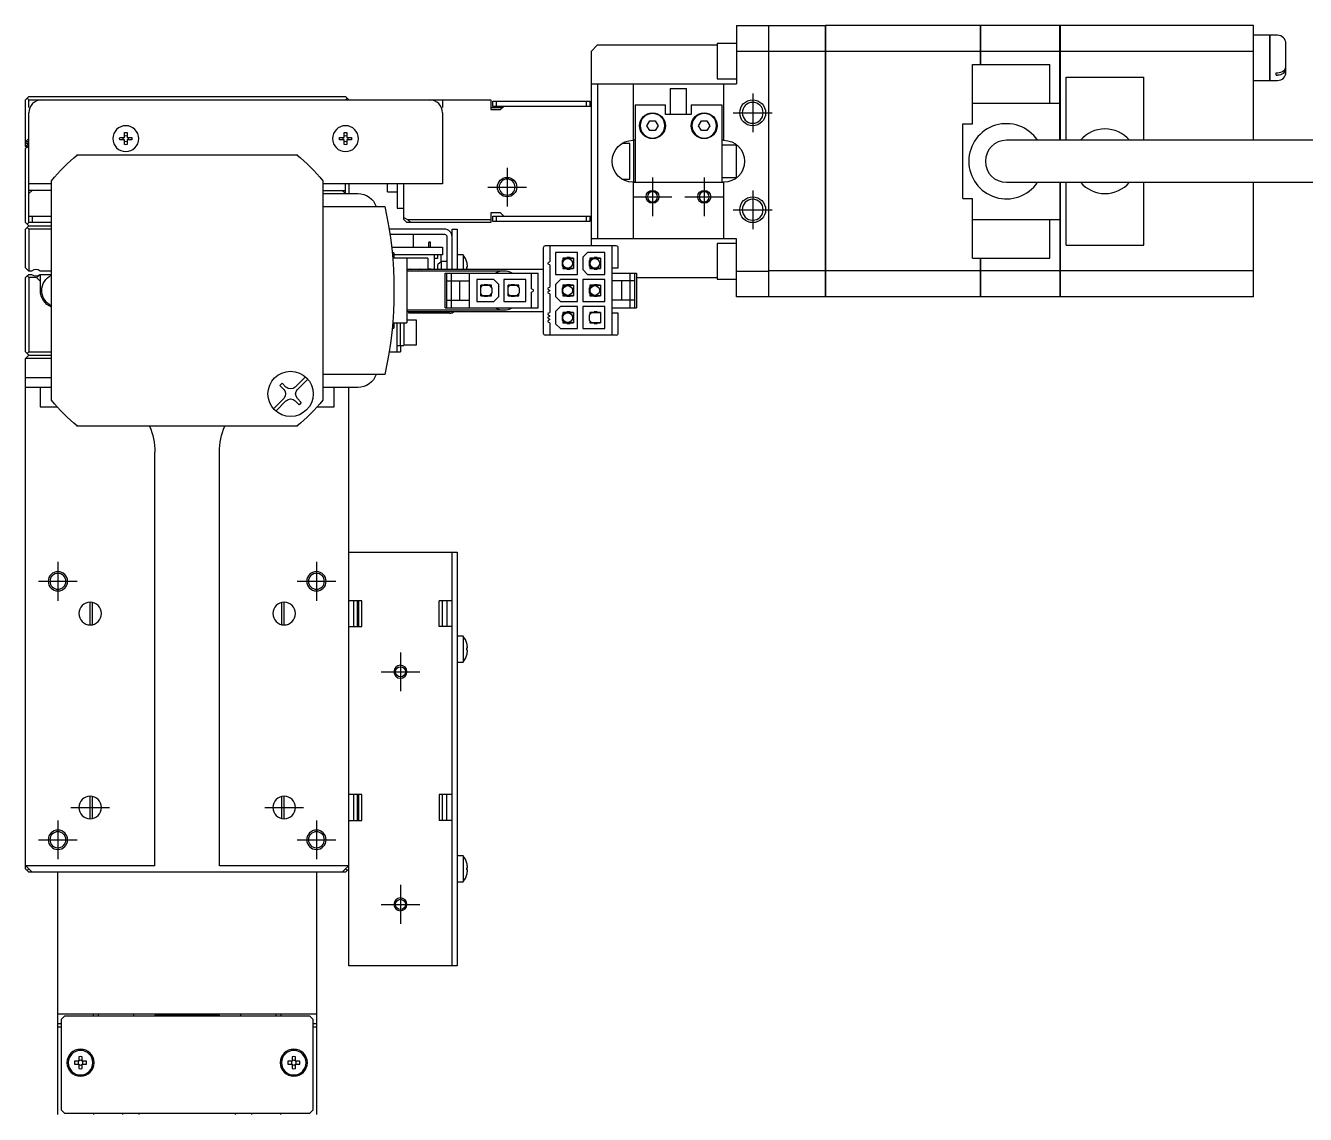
# Model space of a CAD drawing. Extents: x 0 to 1580, y -8 to 1316.
# Drawn here: x 460.9 to 658.9, y 1147.2 to 1315.7 of the extents above; entities that cross this region are included whole.
import ezdxf

# ---------------------------------------------------------------- set-up
doc = ezdxf.new("R2010")
doc.units = 0
doc.header["$LTSCALE"] = 0.5
doc.linetypes.add('CENTER', pattern=[50.8, 31.75, -6.35, 6.35, -6.35])
for name, color, linetype in [('MSM_CENTER', 1, 'CENTER'), ('MSM_CONTINUOUS', 7, 'CONTINUOUS'), ('MSM_NARROW', 5, 'CONTINUOUS')]:
    doc.layers.add(name, color=color, linetype=linetype)

msp = doc.modelspace()

# ---------------------------------------------------------------- linework, layer by layer
at = {"layer": 'MSM_CENTER'}
for p, q in [((573.41, 1305.25), (573.41, 1299.25)), ((570.41, 1302.25), (576.41, 1302.25)), ((535.41, 1293.75), (535.41, 1287.75)), ((557.91, 1292.25), (557.91, 1286.25)), ((565.91, 1292.25), (565.91, 1286.25)), ((532.41, 1290.75), (538.41, 1290.75)), ((554.91, 1289.25), (560.91, 1289.25)), ((562.91, 1289.25), (568.91, 1289.25)), ((573.41, 1290.25), (573.41, 1284.25)), ((570.41, 1287.25), (576.41, 1287.25)), ((506.9, 1274.75), (506.91, 1274.75)), ((465.91, 1232.75), (465.91, 1226.75)), ((505.91, 1232.75), (505.91, 1226.75)), ((462.91, 1229.75), (468.91, 1229.75)), ((502.91, 1229.75), (508.91, 1229.75)), ((518.91, 1218.75), (518.91, 1212.75)), ((515.91, 1215.75), (521.91, 1215.75)), ((467.91, 1194.75), (473.91, 1194.75)), ((497.91, 1194.75), (503.91, 1194.75)), ((465.91, 1192.75), (465.91, 1186.75)), ((505.91, 1192.75), (505.91, 1186.75)), ((462.91, 1189.75), (468.91, 1189.75)), ((502.91, 1189.75), (508.91, 1189.75)), ((518.91, 1182.75), (518.91, 1176.75)), ((515.91, 1179.75), (521.91, 1179.75))]:
    msp.add_line(p, q, dxfattribs=at)
at = {"layer": 'MSM_CONTINUOUS'}
for p, q in [((570.91, 1315.75), (570.91, 1306.75)), ((570.91, 1315.75), (584.61, 1315.75)), ((575.91, 1273.75), (575.91, 1315.75)), ((584.61, 1315.75), (584.61, 1273.75)), ((584.66, 1315.7), (584.61, 1315.7)), ((584.66, 1315.75), (584.66, 1273.75)), ((608.61, 1315.75), (584.66, 1315.75)), ((608.61, 1315.75), (608.61, 1309.75)), ((608.66, 1315.7), (608.61, 1315.7)), ((620.91, 1315.75), (608.66, 1315.75)), ((608.66, 1315.75), (608.66, 1309.75)), ((620.91, 1298), (620.91, 1315.75)), ((620.96, 1315.7), (620.91, 1315.7)), ((650.91, 1315.75), (620.96, 1315.75)), ((620.96, 1315.75), (620.96, 1298)), ((650.91, 1298), (650.91, 1315.75)), ((567.91, 1313), (567.91, 1307.5)), ((570.91, 1313), (567.91, 1313)), ((653.41, 1314.25), (650.91, 1314.25)), ((653.41, 1307.25), (653.41, 1314.25)), ((653.46, 1314.2), (653.41, 1314.2)), ((653.46, 1307.25), (653.46, 1314.25)), ((654.61, 1314.25), (653.46, 1314.25)), ((655.91, 1308.55), (655.91, 1312.95)), ((549.41, 1312.75), (548.41, 1311.75)), ((548.41, 1311.75), (548.41, 1281.65)), ((549.41, 1312.75), (567.91, 1312.75)), ((575.91, 1311.75), (570.91, 1311.75)), ((584.61, 1311.72), (575.91, 1311.72)), ((584.66, 1311.46), (584.61, 1311.46)), ((608.61, 1311.72), (584.66, 1311.72)), ((608.66, 1311.46), (608.61, 1311.46)), ((620.91, 1311.72), (608.66, 1311.72)), ((620.96, 1311.46), (620.91, 1311.46)), ((650.91, 1311.72), (620.96, 1311.72)), ((607.41, 1300.53), (607.41, 1309.75)), ((607.41, 1309.75), (619.41, 1309.75)), ((619.41, 1303.75), (619.41, 1309.75)), ((567.91, 1307.5), (570.91, 1307.5)), ((621.91, 1298), (621.91, 1307.75)), ((621.91, 1307.75), (633.91, 1307.75)), ((633.91, 1298), (633.91, 1307.75)), ((650.91, 1307.25), (653.41, 1307.25)), ((653.41, 1307.3), (653.46, 1307.3)), ((653.46, 1307.25), (654.61, 1307.25)), ((654.41, 1308.1), (654.41, 1308.45)), ((654.41, 1308.45), (654.61, 1308.45)), ((654.41, 1308.1), (654.61, 1308.1)), ((548.41, 1306.75), (570.91, 1306.75)), ((549.41, 1306.75), (549.41, 1282.75)), ((554.91, 1306.75), (554.91, 1298)), ((560.66, 1306), (563.16, 1306)), ((560.66, 1306), (560.66, 1302)), ((563.16, 1302), (563.16, 1306)), ((568.91, 1306.75), (568.91, 1298)), ((461.41, 1304.75), (460.91, 1304.25)), ((460.91, 1297.05), (460.91, 1304.25)), ((461.16, 1304.5), (461.41, 1304.25)), ((461.41, 1304.75), (510.41, 1304.75)), ((461.41, 1304.25), (532.91, 1304.25)), ((461.41, 1303.05), (461.41, 1304.25)), ((510.91, 1304.25), (510.41, 1304.75)), ((510.41, 1304.25), (510.66, 1304.5)), ((525.41, 1304.25), (525.41, 1303.05)), ((532.91, 1304.25), (532.91, 1302.75)), ((534.66, 1303), (532.91, 1303)), ((533.21, 1303.25), (533.21, 1304.05)), ((533.21, 1304.05), (548.21, 1304.05)), ((548.41, 1303.25), (533.21, 1303.25)), ((533.71, 1304.05), (533.71, 1303.25)), ((534.91, 1303.25), (534.41, 1302.75)), ((547.71, 1303.25), (547.71, 1304.05)), ((548.21, 1304.05), (548.21, 1303.25)), ((555.21, 1303.5), (555.21, 1291.5)), ((555.21, 1303.5), (559.91, 1303.5)), ((559.91, 1302), (559.91, 1303.5)), ((563.91, 1303.5), (568.61, 1303.5)), ((563.91, 1303.5), (563.91, 1302)), ((568.61, 1303.5), (568.61, 1291.5)), ((607.41, 1303.75), (620.91, 1303.75)), ((461.41, 1285.25), (461.41, 1302.25)), ((525.41, 1302.25), (525.41, 1291.25)), ((532.91, 1302.75), (534.41, 1302.75)), ((557.05, 1300.25), (557.48, 1301)), ((557.48, 1301), (558.34, 1301)), ((558.34, 1301), (558.78, 1300.25)), ((563.91, 1302), (559.91, 1302)), ((565.05, 1300.25), (565.48, 1301)), ((565.48, 1301), (566.34, 1301)), ((566.34, 1301), (566.78, 1300.25)), ((476.21, 1298.45), (476.21, 1299.18)), ((476.61, 1299.18), (476.61, 1298.45)), ((510.21, 1298.45), (510.21, 1299.18)), ((510.61, 1299.18), (510.61, 1298.45)), ((557.48, 1299.5), (557.05, 1300.25)), ((558.34, 1299.5), (557.48, 1299.5)), ((558.78, 1300.25), (558.34, 1299.5)), ((565.48, 1299.5), (565.05, 1300.25)), ((566.34, 1299.5), (565.48, 1299.5)), ((566.78, 1300.25), (566.34, 1299.5)), ((605.91, 1300.53), (607.41, 1300.53)), ((605.91, 1288.97), (605.91, 1300.53)), ((461.41, 1298.25), (460.91, 1297.75)), ((461.41, 1297.75), (460.91, 1297.75)), ((460.91, 1297.55), (461.41, 1297.55)), ((461.41, 1297.25), (460.91, 1296.75)), ((461.01, 1296.95), (460.91, 1297.05)), ((461.01, 1296.85), (461.01, 1297.05)), ((461.41, 1297.35), (461.31, 1297.35)), ((475.48, 1298.45), (476.21, 1298.45)), ((476.21, 1298.05), (475.48, 1298.05)), ((476.21, 1297.32), (476.21, 1298.05)), ((476.61, 1298.45), (477.34, 1298.45)), ((476.61, 1298.05), (476.61, 1297.32)), ((477.34, 1298.05), (476.61, 1298.05)), ((509.48, 1298.45), (510.21, 1298.45)), ((510.21, 1298.05), (509.48, 1298.05)), ((510.21, 1297.32), (510.21, 1298.05)), ((510.61, 1298.45), (511.34, 1298.45)), ((510.61, 1298.05), (510.61, 1297.32)), ((511.34, 1298.05), (510.61, 1298.05)), ((554.41, 1297.5), (553.18, 1297.5)), ((554.41, 1292), (554.41, 1297.5)), ((555.21, 1298), (554.91, 1298)), ((555.01, 1291.5), (555.01, 1298)), ((568.91, 1298), (568.61, 1298)), ((570.91, 1297.25), (568.61, 1297.25)), ((570.91, 1292.18), (570.91, 1297.31)), ((712.66, 1298), (612.66, 1298)), ((460.91, 1285.25), (460.91, 1296.75)), ((461.41, 1296.75), (461.16, 1297)), ((468.91, 1295.75), (468.78, 1295.62)), ((468.94, 1295.75), (502.88, 1295.75)), ((503.04, 1295.62), (502.91, 1295.75)), ((464.91, 1291.25), (461.41, 1291.25)), ((465.04, 1291.88), (464.91, 1291.75)), ((464.91, 1257.78), (464.91, 1291.72)), ((506.91, 1291.75), (506.78, 1291.88)), ((506.91, 1291.72), (506.91, 1257.78)), ((525.41, 1291.25), (506.91, 1291.25)), ((510.41, 1289.75), (510.41, 1291.25)), ((510.91, 1291.25), (510.91, 1289.75)), ((516.91, 1290), (516.91, 1291.25)), ((518.41, 1291.25), (518.41, 1287.5)), ((519.41, 1285.75), (519.41, 1291.25)), ((553.18, 1292), (554.41, 1292)), ((554.91, 1291.5), (554.91, 1282.75)), ((554.91, 1291.5), (568.91, 1291.5)), ((568.61, 1292.25), (570.91, 1292.25)), ((568.91, 1291.5), (568.91, 1282.75)), ((612.66, 1291.5), (712.66, 1291.5)), ((620.91, 1291.5), (620.91, 1273.75)), ((620.96, 1291.5), (620.96, 1273.75)), ((621.91, 1281.75), (621.91, 1291.5)), ((633.91, 1281.75), (633.91, 1291.5)), ((650.91, 1273.75), (650.91, 1291.5)), ((461.41, 1289.75), (461.91, 1290.25)), ((464.91, 1290.25), (461.41, 1290.25)), ((506.91, 1290.25), (510.41, 1290.25)), ((506.91, 1289.75), (512.33, 1289.75)), ((509.91, 1290.25), (510.41, 1289.75)), ((516.91, 1290), (518.41, 1290)), ((565.21, 1288.95), (565.21, 1289.63)), ((506.91, 1287.75), (516.48, 1287.75)), ((518.41, 1287.5), (519.41, 1287.5)), ((565.21, 1288.95), (565.18, 1288.92)), ((605.91, 1288.97), (607.41, 1288.97)), ((607.41, 1279.75), (607.41, 1288.97)), ((460.91, 1285.25), (461.41, 1284.75)), ((461.16, 1285), (461.41, 1285.25)), ((461.41, 1286.25), (464.91, 1286.25)), ((464.91, 1285.25), (461.41, 1285.25)), ((461.91, 1286.25), (461.91, 1285.25)), ((519.41, 1286.05), (520.02, 1285.75)), ((519.91, 1285.25), (519.41, 1285.75)), ((532.91, 1285.25), (519.91, 1285.25)), ((520.02, 1285.75), (532.91, 1285.75)), ((520.02, 1285.75), (520.52, 1285.25)), ((534.41, 1286.75), (532.91, 1286.75)), ((532.91, 1286.75), (532.91, 1285.25)), ((533.21, 1285.45), (533.21, 1286.25)), ((533.21, 1286.25), (548.41, 1286.25)), ((548.21, 1285.45), (533.21, 1285.45)), ((533.71, 1286.25), (533.71, 1285.45)), ((534.41, 1286.75), (534.91, 1286.25)), ((547.71, 1285.45), (547.71, 1286.25)), ((548.21, 1286.25), (548.21, 1285.45)), ((607.41, 1285.75), (620.91, 1285.75)), ((619.41, 1279.75), (619.41, 1285.75)), ((460.91, 1284.25), (461.16, 1284.5)), ((460.91, 1278.25), (460.91, 1284.25)), ((461.16, 1284.5), (461.41, 1284.75)), ((461.41, 1284.25), (461.16, 1284.5)), ((461.41, 1284.75), (464.91, 1284.75)), ((461.41, 1284.25), (461.41, 1277.75)), ((464.91, 1284.25), (461.41, 1284.25)), ((525.71, 1284.25), (517.15, 1284.25)), ((517.27, 1283.45), (525.71, 1283.45)), ((520.91, 1281.45), (520.91, 1283.45)), ((526.91, 1284.25), (527.71, 1284.25)), ((526.91, 1278), (526.91, 1284.25)), ((527.71, 1284.25), (527.71, 1278)), ((517.53, 1281.45), (525.41, 1281.45)), ((523.29, 1281.45), (523.29, 1282.25)), ((523.54, 1282.25), (523.29, 1282.25)), ((523.54, 1281.45), (523.54, 1282.25)), ((525.41, 1281.45), (525.41, 1280.25)), ((526.11, 1283.05), (526.11, 1278)), ((541.01, 1281.35), (541.01, 1268.15)), ((552.31, 1281.65), (541.31, 1281.65)), ((542.01, 1281.65), (542.01, 1279.2)), ((570.91, 1282.75), (548.41, 1282.75)), ((551.61, 1281.65), (551.61, 1267.85)), ((552.61, 1278.25), (552.61, 1281.35)), ((567.91, 1282), (567.91, 1276.5)), ((570.91, 1282), (567.91, 1282)), ((570.91, 1273.75), (570.91, 1282.75)), ((621.91, 1281.75), (633.91, 1281.75)), ((517.91, 1280.57), (517.62, 1280.57)), ((523.16, 1279.75), (517.7, 1279.75)), ((517.91, 1280.57), (517.91, 1279.75)), ((525.41, 1280.25), (517.91, 1280.25)), ((519.91, 1279.75), (519.91, 1269.75)), ((523.16, 1279.75), (523.16, 1278.1)), ((524.16, 1278), (524.16, 1280.25)), ((524.62, 1279.7), (524.16, 1279.7)), ((524.62, 1280.25), (524.62, 1279.7)), ((525.21, 1279.25), (525.01, 1279.05)), ((525.16, 1280.25), (525.16, 1279.2)), ((525.21, 1279.25), (525.21, 1278)), ((526.11, 1279.25), (525.21, 1279.25)), ((528.61, 1280.25), (527.71, 1280.25)), ((528.61, 1280.25), (528.61, 1278)), ((542.91, 1280.65), (542.91, 1277.25)), ((546.31, 1280.65), (542.91, 1280.65)), ((544.29, 1279.7), (543.91, 1279.32)), ((543.91, 1279.32), (543.91, 1278.57)), ((544.01, 1279.75), (544.01, 1279.42)), ((544.66, 1279.75), (544.01, 1279.75)), ((545.66, 1279.7), (544.29, 1279.7)), ((545.16, 1279.85), (544.66, 1279.85)), ((544.66, 1279.85), (544.66, 1279.7)), ((545.16, 1279.85), (545.16, 1279.7)), ((545.66, 1279.75), (545.16, 1279.75)), ((545.66, 1279.75), (545.66, 1278.15)), ((546.31, 1277.25), (546.31, 1280.65)), ((547.86, 1280.65), (547.11, 1279.9)), ((547.11, 1279.9), (547.11, 1278)), ((550.51, 1280.65), (547.86, 1280.65)), ((548.49, 1279.7), (548.11, 1279.32)), ((548.11, 1279.32), (548.11, 1278.57)), ((548.21, 1279.75), (548.21, 1279.42)), ((548.86, 1279.75), (548.21, 1279.75)), ((548.41, 1279.62), (548.41, 1279.43)), ((549.86, 1279.7), (548.49, 1279.7)), ((549.36, 1279.85), (548.86, 1279.85)), ((548.86, 1279.85), (548.86, 1279.7)), ((549.36, 1279.85), (549.36, 1279.7)), ((549.86, 1279.75), (549.36, 1279.75)), ((549.86, 1279.75), (549.86, 1278.15)), ((550.51, 1277.25), (550.51, 1280.65)), ((607.41, 1279.75), (619.41, 1279.75)), ((608.61, 1279.75), (608.61, 1273.75)), ((608.66, 1279.75), (608.66, 1273.75)), ((461.41, 1277.75), (460.91, 1278.25)), ((461.16, 1277), (461.41, 1277.25)), ((461.85, 1277.75), (461.41, 1277.75)), ((461.41, 1277.25), (461.85, 1277.25)), ((464.91, 1277.75), (463.17, 1277.75)), ((463.17, 1277.25), (464.91, 1277.25)), ((463.21, 1274.75), (463.21, 1277.25)), ((541.01, 1278), (519.91, 1278)), ((534.91, 1277.75), (519.91, 1277.75)), ((523.16, 1278.1), (523.66, 1278.1)), ((523.66, 1278.1), (523.66, 1278)), ((525.01, 1279.05), (524.71, 1278.75)), ((524.71, 1278), (524.71, 1278.75)), ((525.81, 1272.05), (525.81, 1277.45)), ((525.81, 1277.45), (540.21, 1277.45)), ((526.11, 1272.05), (526.11, 1277.45)), ((526.81, 1272.05), (526.81, 1277.45)), ((529.18, 1279.13), (529.19, 1279.13)), ((529.18, 1278.43), (529.3, 1278.43)), ((529.3, 1278.07), (529.18, 1278.07)), ((529.61, 1272.05), (529.61, 1277.45)), ((539.21, 1275), (539.21, 1277.45)), ((540.21, 1272.05), (540.21, 1277.45)), ((542.01, 1278.7), (542.01, 1275.27)), ((542.91, 1277.25), (546.31, 1277.25)), ((543.91, 1278.57), (544.01, 1278.47)), ((544.01, 1278.47), (544.01, 1278.15)), ((544.01, 1278.47), (544.29, 1278.2)), ((544.01, 1278.15), (544.66, 1278.15)), ((544.07, 1278.73), (544.2, 1278.28)), ((544.29, 1278.2), (545.66, 1278.2)), ((544.66, 1278.2), (544.66, 1278.05)), ((544.66, 1278.05), (545.16, 1278.05)), ((545.16, 1278.05), (545.16, 1278.2)), ((545.16, 1278.15), (545.66, 1278.15)), ((545.66, 1278.63), (545.51, 1279.16)), ((547.11, 1278), (547.86, 1277.25)), ((547.86, 1277.25), (550.51, 1277.25)), ((548.26, 1279.15), (548.11, 1278.6)), ((548.11, 1278.57), (548.49, 1278.2)), ((548.21, 1278.47), (548.21, 1278.15)), ((548.21, 1278.15), (548.86, 1278.15)), ((548.49, 1278.2), (549.86, 1278.2)), ((548.86, 1278.2), (548.86, 1278.05)), ((548.86, 1278.05), (549.36, 1278.05)), ((549.36, 1278.05), (549.36, 1278.2)), ((549.36, 1278.15), (549.86, 1278.15)), ((549.56, 1278.2), (549.71, 1278.74)), ((551.61, 1278.25), (552.61, 1278.25)), ((551.61, 1277.45), (555.41, 1277.45)), ((554.41, 1277.45), (554.41, 1272.05)), ((555.11, 1277.45), (555.11, 1272.05)), ((555.41, 1277.45), (555.41, 1272.05)), ((570.91, 1277.75), (575.91, 1277.75)), ((584.61, 1277.78), (575.91, 1277.78)), ((584.66, 1278.03), (584.61, 1278.03)), ((608.61, 1277.78), (584.66, 1277.78)), ((608.66, 1278.03), (608.61, 1278.03)), ((620.91, 1277.78), (608.66, 1277.78)), ((620.96, 1278.03), (620.91, 1278.03)), ((650.91, 1277.78), (620.96, 1277.78)), ((461.16, 1277), (460.91, 1276.75)), ((460.91, 1265.25), (460.91, 1276.75)), ((461.41, 1276.75), (461.16, 1277)), ((461.41, 1276.75), (461.41, 1265.25)), ((462.61, 1276.75), (461.41, 1276.75)), ((463.21, 1277.17), (462.61, 1276.75)), ((462.61, 1276.75), (463.21, 1276.15)), ((526.11, 1276.25), (529.61, 1276.25)), ((528.11, 1273.25), (528.11, 1276.25)), ((530.71, 1276.45), (530.71, 1273.05)), ((533.36, 1276.45), (530.71, 1276.45)), ((531.86, 1275.55), (531.36, 1275.55)), ((531.36, 1273.95), (531.36, 1275.55)), ((532.74, 1275.5), (531.36, 1275.5)), ((532.36, 1275.65), (531.86, 1275.65)), ((531.86, 1275.5), (531.86, 1275.65)), ((532.36, 1275.5), (532.36, 1275.65)), ((533.01, 1275.55), (532.36, 1275.55)), ((533.11, 1275.12), (532.74, 1275.5)), ((533.01, 1275.22), (533.01, 1275.55)), ((534.11, 1275.7), (533.36, 1276.45)), ((534.11, 1273.8), (534.11, 1275.7)), ((538.31, 1276.45), (534.91, 1276.45)), ((534.91, 1276.45), (534.91, 1273.05)), ((536.06, 1275.55), (535.56, 1275.55)), ((535.56, 1273.95), (535.56, 1275.55)), ((536.94, 1275.5), (535.56, 1275.5)), ((536.56, 1275.65), (536.06, 1275.65)), ((536.06, 1275.5), (536.06, 1275.65)), ((536.56, 1275.5), (536.56, 1275.65)), ((537.21, 1275.55), (536.56, 1275.55)), ((537.31, 1275.12), (536.94, 1275.5)), ((537.21, 1275.22), (537.21, 1275.55)), ((538.31, 1273.05), (538.31, 1276.45)), ((543.66, 1276.45), (542.91, 1275.7)), ((542.91, 1275.7), (542.91, 1273.8)), ((546.31, 1276.45), (543.66, 1276.45)), ((544.66, 1275.55), (544.01, 1275.55)), ((544.01, 1275.55), (544.01, 1275.22)), ((544.29, 1275.5), (544.01, 1275.22)), ((545.66, 1275.5), (544.29, 1275.5)), ((545.16, 1275.65), (544.66, 1275.65)), ((544.66, 1275.65), (544.66, 1275.5)), ((545.16, 1275.65), (545.16, 1275.5)), ((545.66, 1275.55), (545.16, 1275.55)), ((545.66, 1275.49), (545.58, 1275.5)), ((545.66, 1275.55), (545.66, 1273.95)), ((546.31, 1273.05), (546.31, 1276.45)), ((550.51, 1276.45), (547.11, 1276.45)), ((547.11, 1276.45), (547.11, 1273.05)), ((548.86, 1275.55), (548.21, 1275.55)), ((548.21, 1275.55), (548.21, 1275.22)), ((548.49, 1275.5), (548.21, 1275.22)), ((549.86, 1275.5), (548.49, 1275.5)), ((549.36, 1275.65), (548.86, 1275.65)), ((548.86, 1275.65), (548.86, 1275.5)), ((549.36, 1275.65), (549.36, 1275.5)), ((549.86, 1275.55), (549.36, 1275.55)), ((549.86, 1275.55), (549.86, 1273.95)), ((550.51, 1273.05), (550.51, 1276.45)), ((555.11, 1276.25), (551.61, 1276.25)), ((553.11, 1276.25), (553.11, 1273.25)), ((555.41, 1276.75), (567.91, 1276.75)), ((567.91, 1276.5), (570.91, 1276.5)), ((526.11, 1273.25), (529.61, 1273.25)), ((531.36, 1274), (532.74, 1274)), ((531.36, 1273.95), (531.86, 1273.95)), ((531.86, 1274), (531.86, 1273.85)), ((531.86, 1273.85), (532.36, 1273.85)), ((532.36, 1273.85), (532.36, 1274)), ((532.36, 1273.95), (533.01, 1273.95)), ((532.74, 1274), (533.11, 1274.37)), ((533.01, 1273.95), (533.01, 1274.27)), ((533.11, 1274.37), (533.11, 1275.12)), ((533.36, 1273.05), (534.11, 1273.8)), ((535.56, 1274), (536.94, 1274)), ((535.56, 1273.95), (536.06, 1273.95)), ((536.06, 1274), (536.06, 1273.85)), ((536.06, 1273.85), (536.56, 1273.85)), ((536.56, 1273.85), (536.56, 1274)), ((536.56, 1273.95), (537.21, 1273.95)), ((536.94, 1274), (537.31, 1274.37)), ((537.21, 1273.95), (537.21, 1274.27)), ((537.31, 1274.37), (537.31, 1275.12)), ((539.21, 1272.05), (539.21, 1274.5)), ((542.01, 1274.77), (542.01, 1274.72)), ((542.01, 1274.22), (542.01, 1271.35)), ((542.91, 1273.8), (543.66, 1273.05)), ((544.01, 1275.22), (543.91, 1275.12)), ((543.91, 1275.12), (543.91, 1274.37)), ((543.91, 1274.37), (544.01, 1274.27)), ((544.01, 1274.27), (544.01, 1273.95)), ((544.01, 1274.27), (544.29, 1274)), ((544.01, 1273.95), (544.66, 1273.95)), ((544.29, 1274), (545.66, 1274)), ((544.66, 1274), (544.66, 1273.85)), ((544.66, 1273.85), (545.16, 1273.85)), ((545.16, 1273.85), (545.16, 1274)), ((545.16, 1273.95), (545.66, 1273.95)), ((545.66, 1274), (545.58, 1274)), ((548.21, 1275.22), (548.11, 1275.12)), ((548.11, 1275.12), (548.11, 1274.37)), ((548.11, 1274.37), (548.21, 1274.27)), ((548.21, 1274.27), (548.21, 1273.95)), ((548.21, 1274.27), (548.49, 1274)), ((548.21, 1273.95), (548.86, 1273.95)), ((548.49, 1274), (549.86, 1274)), ((548.86, 1274), (548.86, 1273.85)), ((548.86, 1273.85), (549.36, 1273.85)), ((549.36, 1273.85), (549.36, 1274)), ((549.36, 1273.95), (549.86, 1273.95)), ((555.11, 1273.25), (551.61, 1273.25)), ((584.61, 1273.75), (570.91, 1273.75)), ((584.66, 1273.8), (584.61, 1273.8)), ((608.61, 1273.75), (584.66, 1273.75)), ((608.66, 1273.8), (608.61, 1273.8)), ((620.91, 1273.75), (608.66, 1273.75)), ((620.96, 1273.8), (620.91, 1273.8)), ((650.91, 1273.75), (620.96, 1273.75)), ((519.91, 1271.75), (534.91, 1271.75)), ((519.91, 1271.5), (541.01, 1271.5)), ((520.21, 1271.25), (520.21, 1271.5)), ((525.81, 1272.05), (540.21, 1272.05)), ((530.71, 1273.05), (533.36, 1273.05)), ((534.91, 1273.05), (538.31, 1273.05)), ((543.66, 1272.25), (542.91, 1271.5)), ((542.91, 1271.5), (542.91, 1269.6)), ((543.66, 1273.05), (546.31, 1273.05)), ((546.31, 1272.25), (543.66, 1272.25)), ((544.66, 1271.35), (544.01, 1271.35)), ((544.01, 1271.35), (544.01, 1271.02)), ((544.29, 1271.3), (544.01, 1271.02)), ((545.66, 1271.3), (544.29, 1271.3)), ((545.16, 1271.45), (544.66, 1271.45)), ((544.66, 1271.45), (544.66, 1271.3)), ((545.16, 1271.45), (545.16, 1271.3)), ((545.66, 1271.35), (545.16, 1271.35)), ((545.66, 1271.35), (545.66, 1269.75)), ((546.31, 1268.85), (546.31, 1272.25)), ((547.11, 1273.05), (550.51, 1273.05)), ((550.51, 1272.25), (547.11, 1272.25)), ((547.11, 1272.25), (547.11, 1268.85)), ((548.49, 1271.3), (548.11, 1270.92)), ((548.86, 1271.35), (548.21, 1271.35)), ((548.21, 1271.35), (548.21, 1271.02)), ((549.86, 1271.3), (548.49, 1271.3)), ((549.36, 1271.45), (548.86, 1271.45)), ((548.86, 1271.45), (548.86, 1271.3)), ((549.36, 1271.45), (549.36, 1271.3)), ((549.86, 1271.35), (549.36, 1271.35)), ((549.86, 1271.35), (549.86, 1269.75)), ((550.51, 1268.85), (550.51, 1272.25)), ((551.61, 1272.05), (555.41, 1272.05)), ((517.7, 1269.75), (519.91, 1269.75)), ((517.91, 1269.75), (517.91, 1268.93)), ((518.41, 1265.25), (518.41, 1269.75)), ((518.91, 1266.25), (518.91, 1269.75)), ((519.41, 1269.75), (519.41, 1266.25)), ((521.41, 1270.15), (519.91, 1270.15)), ((526.51, 1271.25), (520.21, 1271.25)), ((521.41, 1266.35), (521.41, 1270.15)), ((542.01, 1270.85), (542.01, 1270.8)), ((542.01, 1270.3), (542.01, 1270.25)), ((542.01, 1269.75), (542.01, 1267.85)), ((542.91, 1269.6), (543.66, 1268.85)), ((544.01, 1271.02), (543.91, 1270.92)), ((543.91, 1270.92), (543.91, 1270.17)), ((543.91, 1270.17), (544.01, 1270.07)), ((544.01, 1270.07), (544.01, 1269.75)), ((544.01, 1270.07), (544.29, 1269.8)), ((544.01, 1269.75), (544.66, 1269.75)), ((544.07, 1270.76), (544.2, 1271.21)), ((544.29, 1269.8), (545.66, 1269.8)), ((544.66, 1269.8), (544.66, 1269.65)), ((544.66, 1269.65), (545.16, 1269.65)), ((545.16, 1269.65), (545.16, 1269.8)), ((545.16, 1269.75), (545.66, 1269.75)), ((545.66, 1270.86), (545.51, 1270.33)), ((548.11, 1270.92), (548.11, 1270.17)), ((548.11, 1270.17), (548.21, 1270.07)), ((548.21, 1270.07), (548.21, 1269.75)), ((548.21, 1270.07), (548.49, 1269.8)), ((548.21, 1269.75), (548.86, 1269.75)), ((548.49, 1269.8), (549.86, 1269.8)), ((548.86, 1269.8), (548.86, 1269.65)), ((548.86, 1269.65), (549.36, 1269.65)), ((549.36, 1269.65), (549.36, 1269.8)), ((549.36, 1269.75), (549.86, 1269.75)), ((552.61, 1271.25), (551.61, 1271.25)), ((552.61, 1268.15), (552.61, 1271.25)), ((517.62, 1268.93), (517.91, 1268.93)), ((552.31, 1267.85), (541.31, 1267.85)), ((543.66, 1268.85), (546.31, 1268.85)), ((547.11, 1268.85), (550.51, 1268.85)), ((518.41, 1266.25), (519.41, 1266.25)), ((518.91, 1266.25), (518.91, 1265.25)), ((519.41, 1266.35), (521.41, 1266.35)), ((460.91, 1265.25), (461.16, 1265)), ((461.41, 1264.75), (460.91, 1264.25)), ((460.91, 1185.25), (460.91, 1264.25)), ((464.91, 1264.25), (460.91, 1264.25)), ((461.16, 1265), (461.41, 1265.25)), ((461.41, 1264.75), (461.16, 1265)), ((461.41, 1265.25), (464.91, 1265.25)), ((461.41, 1264.75), (464.91, 1264.75)), ((517.15, 1265.25), (518.91, 1265.25)), ((502.62, 1259.81), (504.2, 1261.39)), ((516.48, 1261.75), (506.91, 1261.75)), ((464.91, 1261.25), (460.91, 1261.25)), ((464.91, 1259.75), (460.91, 1259.75)), ((463.16, 1259.75), (463.16, 1256.75)), ((500.25, 1260.05), (500.6, 1260.41)), ((500.85, 1259.45), (500.25, 1260.05)), ((500.6, 1260.41), (501.2, 1259.81)), ((504.56, 1261.04), (502.97, 1259.45)), ((512.33, 1259.75), (506.91, 1259.75)), ((508.66, 1256.75), (508.66, 1259.75)), ((510.91, 1170.25), (510.91, 1259.75)), ((464.91, 1257.75), (465.04, 1257.62)), ((499.27, 1256.45), (500.85, 1258.04)), ((501.2, 1257.69), (499.62, 1256.1)), ((503.22, 1257.08), (502.62, 1257.69)), ((502.97, 1258.04), (503.57, 1257.44)), ((503.57, 1257.44), (503.22, 1257.08)), ((506.78, 1257.62), (506.91, 1257.75)), ((463.16, 1256.75), (465.79, 1256.75)), ((506.04, 1256.75), (508.66, 1256.75)), ((468.78, 1253.88), (468.91, 1253.75)), ((502.88, 1253.75), (468.94, 1253.75)), ((502.91, 1253.75), (503.04, 1253.88)), ((480.91, 1185.7), (480.91, 1249.75)), ((490.91, 1185.7), (490.91, 1249.75)), ((510.91, 1234.25), (527.71, 1234.25)), ((526.91, 1170.25), (526.91, 1234.25)), ((527.71, 1234.25), (527.71, 1170.25)), ((470.91, 1223), (470.91, 1226.5)), ((471.26, 1223.03), (471.26, 1226.46)), ((500.56, 1223.03), (500.56, 1226.46)), ((500.91, 1223), (500.91, 1226.5)), ((512.91, 1226.75), (510.91, 1226.75)), ((511.71, 1222.75), (511.71, 1226.75)), ((512.21, 1226.75), (512.21, 1222.75)), ((512.41, 1226.75), (512.41, 1222.75)), ((512.91, 1222.75), (512.91, 1226.75)), ((524.91, 1222.75), (524.91, 1226.75)), ((526.91, 1226.75), (524.91, 1226.75)), ((525.41, 1222.75), (525.41, 1226.75)), ((526.11, 1226.75), (526.11, 1222.75)), ((510.91, 1222.75), (512.91, 1222.75)), ((526.91, 1222.75), (524.91, 1222.75)), ((528.61, 1221.25), (527.71, 1221.25)), ((528.61, 1221.25), (528.61, 1217.25)), ((529.18, 1220.13), (529.19, 1220.13)), ((529.18, 1219.43), (529.3, 1219.43)), ((529.3, 1219.07), (529.18, 1219.07)), ((529.19, 1218.36), (529.18, 1218.36)), ((527.71, 1217.25), (528.61, 1217.25)), ((470.91, 1193), (470.91, 1196.5)), ((471.26, 1193.03), (471.26, 1196.46)), ((500.56, 1193.03), (500.56, 1196.46)), ((500.91, 1193), (500.91, 1196.5)), ((512.91, 1196.75), (510.91, 1196.75)), ((511.71, 1192.75), (511.71, 1196.75)), ((512.21, 1196.75), (512.21, 1192.75)), ((512.41, 1196.75), (512.41, 1192.75)), ((512.91, 1192.75), (512.91, 1196.75)), ((526.91, 1196.75), (524.91, 1196.75)), ((524.91, 1196.75), (524.91, 1192.75)), ((525.41, 1192.75), (525.41, 1196.75)), ((526.11, 1192.75), (526.11, 1196.75)), ((510.91, 1192.75), (512.91, 1192.75)), ((526.91, 1192.75), (524.91, 1192.75)), ((528.61, 1187.25), (527.71, 1187.25)), ((528.61, 1187.25), (528.61, 1183.25)), ((529.18, 1186.13), (529.19, 1186.13)), ((460.91, 1185.75), (461.91, 1184.75)), ((460.91, 1185.25), (461.16, 1185)), ((480.91, 1185.7), (460.95, 1185.7)), ((461.16, 1185), (461.41, 1185.25)), ((461.41, 1184.75), (461.16, 1185)), ((510.41, 1184.75), (461.41, 1184.75)), ((465.91, 1147.25), (465.91, 1184.75)), ((510.87, 1185.7), (490.91, 1185.7)), ((505.91, 1184.75), (505.91, 1147.25)), ((509.91, 1184.75), (510.91, 1185.75)), ((510.41, 1185.25), (510.66, 1185)), ((510.91, 1185.25), (510.41, 1184.75)), ((529.18, 1185.43), (529.3, 1185.43)), ((529.3, 1185.07), (529.18, 1185.07)), ((529.19, 1184.36), (529.18, 1184.36)), ((527.71, 1183.25), (528.61, 1183.25)), ((527.71, 1170.25), (510.91, 1170.25)), ((505.91, 1162.75), (465.91, 1162.75)), ((466.91, 1162.45), (466.41, 1161.95)), ((504.91, 1162.45), (466.91, 1162.45)), ((471.41, 1162.45), (471.41, 1162.75)), ((472.16, 1162.75), (472.16, 1162.45)), ((477.66, 1162.45), (477.66, 1162.75)), ((481.11, 1162.75), (480.91, 1162.55)), ((490.91, 1162.55), (480.91, 1162.55)), ((480.91, 1162.55), (480.91, 1162.45)), ((490.91, 1162.55), (490.71, 1162.75)), ((490.91, 1162.45), (490.91, 1162.55)), ((494.16, 1162.75), (494.16, 1162.45)), ((499.66, 1162.45), (499.66, 1162.75)), ((500.41, 1162.75), (500.41, 1162.45)), ((505.41, 1161.95), (504.91, 1162.45)), ((466.41, 1161.25), (465.91, 1161.25)), ((466.41, 1160.75), (465.91, 1160.75)), ((466.41, 1161.95), (466.41, 1147.95)), ((505.41, 1147.95), (505.41, 1161.95)), ((505.91, 1161.25), (505.41, 1161.25)), ((505.91, 1160.75), (505.41, 1160.75)), ((469.17, 1155.49), (468.49, 1155.49)), ((468.49, 1155.01), (469.17, 1155.01)), ((469.17, 1156.17), (469.17, 1155.49)), ((469.17, 1155.01), (469.17, 1154.33)), ((469.65, 1155.49), (469.65, 1156.17)), ((470.33, 1155.49), (469.65, 1155.49)), ((469.65, 1154.33), (469.65, 1155.01)), ((469.65, 1155.01), (470.33, 1155.01)), ((502.17, 1155.49), (501.49, 1155.49)), ((501.49, 1155.01), (502.17, 1155.01)), ((502.17, 1156.17), (502.17, 1155.49)), ((502.17, 1155.01), (502.17, 1154.33)), ((502.65, 1155.49), (502.65, 1156.17)), ((503.33, 1155.49), (502.65, 1155.49)), ((502.65, 1154.33), (502.65, 1155.01)), ((502.65, 1155.01), (503.33, 1155.01)), ((466.41, 1147.95), (466.91, 1147.45)), ((466.91, 1147.45), (504.91, 1147.45)), ((471.41, 1147.45), (471.41, 1147.25)), ((475.91, 1147.45), (475.91, 1147.25)), ((478.41, 1147.45), (478.41, 1147.25)), ((493.41, 1147.25), (493.41, 1147.45)), ((495.91, 1147.25), (495.91, 1147.45)), ((500.41, 1147.25), (500.41, 1147.45)), ((504.91, 1147.45), (505.41, 1147.95))]:
    msp.add_line(p, q, dxfattribs=at)
for points in [[(529.18, 1278.07, 0), (529.18, 1278.07, 0), (529.18, 1278.07, 0), (529.18, 1278.07, 0), (529.18, 1278.08, 0), (529.18, 1278.08, 0), (529.18, 1278.08, 0), (529.18, 1278.09, 0), (529.18, 1278.09, 0), (529.18, 1278.09, 0), (529.18, 1278.09, 0), (529.18, 1278.1, 0), (529.18, 1278.1, 0), (529.18, 1278.1, 0), (529.18, 1278.11, 0), (529.18, 1278.11, 0), (529.18, 1278.11, 0), (529.18, 1278.11, 0), (529.18, 1278.12, 0), (529.18, 1278.12, 0), (529.18, 1278.12, 0), (529.18, 1278.13, 0), (529.18, 1278.13, 0), (529.18, 1278.13, 0), (529.18, 1278.13, 0), (529.18, 1278.14, 0), (529.18, 1278.14, 0), (529.18, 1278.14, 0), (529.18, 1278.15, 0), (529.18, 1278.15, 0), (529.18, 1278.15, 0), (529.18, 1278.15, 0), (529.18, 1278.16, 0), (529.18, 1278.16, 0), (529.18, 1278.16, 0), (529.18, 1278.16, 0), (529.18, 1278.17, 0), (529.18, 1278.17, 0), (529.18, 1278.17, 0), (529.18, 1278.18, 0), (529.18, 1278.18, 0), (529.18, 1278.18, 0), (529.18, 1278.18, 0), (529.18, 1278.19, 0), (529.18, 1278.19, 0), (529.18, 1278.19, 0), (529.18, 1278.2, 0), (529.18, 1278.2, 0), (529.18, 1278.2, 0), (529.18, 1278.2, 0), (529.18, 1278.21, 0), (529.18, 1278.21, 0), (529.18, 1278.21, 0), (529.18, 1278.22, 0), (529.18, 1278.22, 0), (529.18, 1278.22, 0), (529.18, 1278.22, 0), (529.18, 1278.23, 0), (529.18, 1278.23, 0), (529.18, 1278.23, 0), (529.18, 1278.24, 0), (529.18, 1278.24, 0), (529.18, 1278.24, 0), (529.18, 1278.24, 0), (529.18, 1278.25, 0), (529.18, 1278.25, 0), (529.18, 1278.25, 0), (529.18, 1278.25, 0), (529.18, 1278.26, 0), (529.18, 1278.26, 0), (529.18, 1278.26, 0), (529.18, 1278.27, 0), (529.18, 1278.27, 0), (529.18, 1278.27, 0), (529.18, 1278.27, 0), (529.18, 1278.28, 0), (529.18, 1278.28, 0), (529.18, 1278.28, 0), (529.18, 1278.29, 0), (529.18, 1278.29, 0), (529.18, 1278.29, 0), (529.18, 1278.29, 0), (529.18, 1278.3, 0), (529.18, 1278.3, 0), (529.18, 1278.3, 0), (529.18, 1278.31, 0), (529.18, 1278.31, 0), (529.18, 1278.31, 0), (529.18, 1278.31, 0), (529.18, 1278.32, 0), (529.18, 1278.32, 0), (529.18, 1278.32, 0), (529.18, 1278.33, 0), (529.18, 1278.33, 0), (529.18, 1278.33, 0), (529.18, 1278.33, 0), (529.18, 1278.34, 0), (529.18, 1278.34, 0), (529.18, 1278.34, 0), (529.18, 1278.34, 0), (529.18, 1278.35, 0), (529.18, 1278.35, 0), (529.18, 1278.35, 0), (529.18, 1278.36, 0), (529.18, 1278.36, 0), (529.18, 1278.36, 0), (529.18, 1278.36, 0), (529.18, 1278.37, 0), (529.18, 1278.37, 0), (529.18, 1278.37, 0), (529.18, 1278.38, 0), (529.18, 1278.38, 0), (529.18, 1278.38, 0), (529.18, 1278.38, 0), (529.18, 1278.39, 0), (529.18, 1278.39, 0), (529.18, 1278.39, 0), (529.18, 1278.4, 0), (529.18, 1278.4, 0), (529.18, 1278.4, 0), (529.18, 1278.4, 0), (529.18, 1278.41, 0), (529.18, 1278.41, 0), (529.18, 1278.41, 0), (529.18, 1278.42, 0), (529.18, 1278.42, 0), (529.18, 1278.42, 0), (529.18, 1278.42, 0), (529.18, 1278.43, 0)], [(529.18, 1219.07, 0), (529.18, 1219.07, 0), (529.18, 1219.07, 0), (529.18, 1219.07, 0), (529.18, 1219.08, 0), (529.18, 1219.08, 0), (529.18, 1219.08, 0), (529.18, 1219.09, 0), (529.18, 1219.09, 0), (529.18, 1219.09, 0), (529.18, 1219.09, 0), (529.18, 1219.1, 0), (529.18, 1219.1, 0), (529.18, 1219.1, 0), (529.18, 1219.11, 0), (529.18, 1219.11, 0), (529.18, 1219.11, 0), (529.18, 1219.11, 0), (529.18, 1219.12, 0), (529.18, 1219.12, 0), (529.18, 1219.12, 0), (529.18, 1219.13, 0), (529.18, 1219.13, 0), (529.18, 1219.13, 0), (529.18, 1219.13, 0), (529.18, 1219.14, 0), (529.18, 1219.14, 0), (529.18, 1219.14, 0), (529.18, 1219.15, 0), (529.18, 1219.15, 0), (529.18, 1219.15, 0), (529.18, 1219.15, 0), (529.18, 1219.16, 0), (529.18, 1219.16, 0), (529.18, 1219.16, 0), (529.18, 1219.16, 0), (529.18, 1219.17, 0), (529.18, 1219.17, 0), (529.18, 1219.17, 0), (529.18, 1219.18, 0), (529.18, 1219.18, 0), (529.18, 1219.18, 0), (529.18, 1219.18, 0), (529.18, 1219.19, 0), (529.18, 1219.19, 0), (529.18, 1219.19, 0), (529.18, 1219.2, 0), (529.18, 1219.2, 0), (529.18, 1219.2, 0), (529.18, 1219.2, 0), (529.18, 1219.21, 0), (529.18, 1219.21, 0), (529.18, 1219.21, 0), (529.18, 1219.22, 0), (529.18, 1219.22, 0), (529.18, 1219.22, 0), (529.18, 1219.22, 0), (529.18, 1219.23, 0), (529.18, 1219.23, 0), (529.18, 1219.23, 0), (529.18, 1219.24, 0), (529.18, 1219.24, 0), (529.18, 1219.24, 0), (529.18, 1219.24, 0), (529.18, 1219.25, 0), (529.18, 1219.25, 0), (529.18, 1219.25, 0), (529.18, 1219.25, 0), (529.18, 1219.26, 0), (529.18, 1219.26, 0), (529.18, 1219.26, 0), (529.18, 1219.27, 0), (529.18, 1219.27, 0), (529.18, 1219.27, 0), (529.18, 1219.27, 0), (529.18, 1219.28, 0), (529.18, 1219.28, 0), (529.18, 1219.28, 0), (529.18, 1219.29, 0), (529.18, 1219.29, 0), (529.18, 1219.29, 0), (529.18, 1219.29, 0), (529.18, 1219.3, 0), (529.18, 1219.3, 0), (529.18, 1219.3, 0), (529.18, 1219.31, 0), (529.18, 1219.31, 0), (529.18, 1219.31, 0), (529.18, 1219.31, 0), (529.18, 1219.32, 0), (529.18, 1219.32, 0), (529.18, 1219.32, 0), (529.18, 1219.33, 0), (529.18, 1219.33, 0), (529.18, 1219.33, 0), (529.18, 1219.33, 0), (529.18, 1219.34, 0), (529.18, 1219.34, 0), (529.18, 1219.34, 0), (529.18, 1219.34, 0), (529.18, 1219.35, 0), (529.18, 1219.35, 0), (529.18, 1219.35, 0), (529.18, 1219.36, 0), (529.18, 1219.36, 0), (529.18, 1219.36, 0), (529.18, 1219.36, 0), (529.18, 1219.37, 0), (529.18, 1219.37, 0), (529.18, 1219.37, 0), (529.18, 1219.38, 0), (529.18, 1219.38, 0), (529.18, 1219.38, 0), (529.18, 1219.38, 0), (529.18, 1219.39, 0), (529.18, 1219.39, 0), (529.18, 1219.39, 0), (529.18, 1219.4, 0), (529.18, 1219.4, 0), (529.18, 1219.4, 0), (529.18, 1219.4, 0), (529.18, 1219.41, 0), (529.18, 1219.41, 0), (529.18, 1219.41, 0), (529.18, 1219.42, 0), (529.18, 1219.42, 0), (529.18, 1219.42, 0), (529.18, 1219.42, 0), (529.18, 1219.43, 0)], [(529.18, 1185.07, 0), (529.18, 1185.07, 0), (529.18, 1185.07, 0), (529.18, 1185.07, 0), (529.18, 1185.08, 0), (529.18, 1185.08, 0), (529.18, 1185.08, 0), (529.18, 1185.09, 0), (529.18, 1185.09, 0), (529.18, 1185.09, 0), (529.18, 1185.09, 0), (529.18, 1185.1, 0), (529.18, 1185.1, 0), (529.18, 1185.1, 0), (529.18, 1185.11, 0), (529.18, 1185.11, 0), (529.18, 1185.11, 0), (529.18, 1185.11, 0), (529.18, 1185.12, 0), (529.18, 1185.12, 0), (529.18, 1185.12, 0), (529.18, 1185.13, 0), (529.18, 1185.13, 0), (529.18, 1185.13, 0), (529.18, 1185.13, 0), (529.18, 1185.14, 0), (529.18, 1185.14, 0), (529.18, 1185.14, 0), (529.18, 1185.15, 0), (529.18, 1185.15, 0), (529.18, 1185.15, 0), (529.18, 1185.15, 0), (529.18, 1185.16, 0), (529.18, 1185.16, 0), (529.18, 1185.16, 0), (529.18, 1185.16, 0), (529.18, 1185.17, 0), (529.18, 1185.17, 0), (529.18, 1185.17, 0), (529.18, 1185.18, 0), (529.18, 1185.18, 0), (529.18, 1185.18, 0), (529.18, 1185.18, 0), (529.18, 1185.19, 0), (529.18, 1185.19, 0), (529.18, 1185.19, 0), (529.18, 1185.2, 0), (529.18, 1185.2, 0), (529.18, 1185.2, 0), (529.18, 1185.2, 0), (529.18, 1185.21, 0), (529.18, 1185.21, 0), (529.18, 1185.21, 0), (529.18, 1185.22, 0), (529.18, 1185.22, 0), (529.18, 1185.22, 0), (529.18, 1185.22, 0), (529.18, 1185.23, 0), (529.18, 1185.23, 0), (529.18, 1185.23, 0), (529.18, 1185.24, 0), (529.18, 1185.24, 0), (529.18, 1185.24, 0), (529.18, 1185.24, 0), (529.18, 1185.25, 0), (529.18, 1185.25, 0), (529.18, 1185.25, 0), (529.18, 1185.25, 0), (529.18, 1185.26, 0), (529.18, 1185.26, 0), (529.18, 1185.26, 0), (529.18, 1185.27, 0), (529.18, 1185.27, 0), (529.18, 1185.27, 0), (529.18, 1185.27, 0), (529.18, 1185.28, 0), (529.18, 1185.28, 0), (529.18, 1185.28, 0), (529.18, 1185.29, 0), (529.18, 1185.29, 0), (529.18, 1185.29, 0), (529.18, 1185.29, 0), (529.18, 1185.3, 0), (529.18, 1185.3, 0), (529.18, 1185.3, 0), (529.18, 1185.31, 0), (529.18, 1185.31, 0), (529.18, 1185.31, 0), (529.18, 1185.31, 0), (529.18, 1185.32, 0), (529.18, 1185.32, 0), (529.18, 1185.32, 0), (529.18, 1185.33, 0), (529.18, 1185.33, 0), (529.18, 1185.33, 0), (529.18, 1185.33, 0), (529.18, 1185.34, 0), (529.18, 1185.34, 0), (529.18, 1185.34, 0), (529.18, 1185.34, 0), (529.18, 1185.35, 0), (529.18, 1185.35, 0), (529.18, 1185.35, 0), (529.18, 1185.36, 0), (529.18, 1185.36, 0), (529.18, 1185.36, 0), (529.18, 1185.36, 0), (529.18, 1185.37, 0), (529.18, 1185.37, 0), (529.18, 1185.37, 0), (529.18, 1185.38, 0), (529.18, 1185.38, 0), (529.18, 1185.38, 0), (529.18, 1185.38, 0), (529.18, 1185.39, 0), (529.18, 1185.39, 0), (529.18, 1185.39, 0), (529.18, 1185.4, 0), (529.18, 1185.4, 0), (529.18, 1185.4, 0), (529.18, 1185.4, 0), (529.18, 1185.41, 0), (529.18, 1185.41, 0), (529.18, 1185.41, 0), (529.18, 1185.42, 0), (529.18, 1185.42, 0), (529.18, 1185.42, 0), (529.18, 1185.42, 0), (529.18, 1185.43, 0)]]:
    msp.add_polyline3d(points, dxfattribs=at)
at = {"layer": 'MSM_CONTINUOUS', "extrusion": (0, 0, -1)}
for centre, radius in [((-573.41, 1302.25), 1.62), ((-557.91, 1300.25), 1.9), ((-565.91, 1300.25), 1.9), ((-476.41, 1298.25), 2), ((-510.41, 1298.25), 2), ((-535.41, 1290.75), 1.23), ((-557.91, 1289.25), 0.783), ((-565.91, 1289.25), 0.783), ((-573.41, 1287.25), 1.62), ((-465.91, 1229.75), 1.23), ((-505.91, 1229.75), 1.23), ((-470.91, 1224.75), 1.75), ((-500.91, 1224.75), 1.75), ((-470.91, 1194.75), 1.75), ((-500.91, 1194.75), 1.75), ((-465.91, 1189.75), 1.23), ((-505.91, 1189.75), 1.23), ((-469.41, 1155.25), 2.1), ((-469.41, 1155.25), 1.9), ((-502.41, 1155.25), 2.1), ((-502.41, 1155.25), 1.9)]:
    msp.add_circle(centre, radius, dxfattribs=at)
at = {"layer": 'MSM_CONTINUOUS'}
for centre, radius in [((557.91, 1300.25), 2), ((565.91, 1300.25), 2), ((544.79, 1278.95), 0.75), ((548.99, 1278.95), 0.75), ((544.79, 1274.75), 0.75), ((548.99, 1274.75), 0.75), ((544.79, 1270.55), 0.75), ((501.91, 1258.75), 3.5), ((518.91, 1215.75), 0.783), ((518.91, 1179.75), 0.783)]:
    msp.add_circle(centre, radius, dxfattribs=at)
for centre, radius, start, end in [((654.61, 1312.95), 1.3, 0, 90), ((655.09, 1309.07), 0.824, 305.8409, 356.8806), ((655.09, 1309.42), 0.818, 308.8743, 354.3927), ((654.67, 1309.95), 1.5, 267.8061, 308.8693), ((654.61, 1308.55), 1.3, 270, 360), ((654.67, 1309.59), 1.49, 267.5922, 307.139), ((463.41, 1302.25), 2, 90, 180), ((523.41, 1302.25), 2, 0, 90), ((612.66, 1294.75), 5.82, 33.9465, 326.0534), ((627.91, 1294.75), 5, 40.5416, 139.4584), ((461.31, 1297.05), 0.3, 90, 180), ((476.41, 1298.25), 0.435, 152.6335, 207.3665), ((476.41, 1298.25), 0.435, 62.6335, 117.3665), ((476.41, 1298.25), 0.435, 242.6335, 297.3665), ((476.41, 1298.25), 0.435, 332.6335, 27.3665), ((510.41, 1298.25), 0.435, 152.6335, 207.3665), ((510.41, 1298.25), 0.435, 62.6335, 117.3665), ((510.41, 1298.25), 0.435, 242.6335, 297.3665), ((510.41, 1298.25), 0.435, 332.6335, 27.3665), ((612.66, 1294.75), 3.25, 90, 270), ((627.91, 1294.75), 5, 220.5416, 319.4584), ((525.71, 1283.05), 1.2, 0, 90), ((541.31, 1281.35), 0.3, 90, 180), ((552.31, 1281.35), 0.3, 0, 90), ((526.11, 1278.25), 3.2, 16.1225, 38.6822), ((462.51, 1277), 1, 48.5904, 131.4096), ((462.51, 1278), 1, 228.5904, 311.4096), ((526.11, 1278.25), 3.19, 3.2297, 16.1067), ((526.11, 1278.25), 3.19, 355.5121, 356.7703), ((534.91, 1274.75), 3, 64.1588, 115.8426), ((526.51, 1272.45), 1.2, 270, 307.6585), ((534.91, 1274.75), 3, 244.1588, 295.8426), ((541.31, 1268.15), 0.3, 180, 270), ((552.31, 1268.15), 0.3, 270, 0), ((526.11, 1219.25), 3.2, 16.1225, 38.6822), ((526.11, 1219.25), 3.19, 3.2297, 16.1067), ((526.11, 1219.25), 3.2, 321.3178, 343.8775), ((526.11, 1219.25), 3.19, 343.8933, 356.7703), ((526.11, 1185.25), 3.2, 16.1225, 38.6822), ((526.11, 1185.25), 3.19, 3.2297, 16.1067), ((526.11, 1185.25), 3.2, 321.3178, 343.8775), ((526.11, 1185.25), 3.19, 343.8933, 356.7703), ((469.41, 1155.25), 0.95, 165.3667, 194.6333), ((469.41, 1155.25), 0.365, 138.8496, 221.1504), ((469.41, 1155.25), 0.95, 75.3667, 104.6333), ((469.41, 1155.25), 0.365, 48.8496, 131.1504), ((469.41, 1155.25), 0.365, 228.8496, 311.1504), ((469.41, 1155.25), 0.365, 318.8496, 41.1504), ((469.41, 1155.25), 0.95, 345.3667, 14.6333), ((502.41, 1155.25), 0.95, 165.3667, 194.6333), ((502.41, 1155.25), 0.365, 138.8496, 221.1504), ((502.41, 1155.25), 0.95, 75.3667, 104.6333), ((502.41, 1155.25), 0.365, 48.8496, 131.1504), ((502.41, 1155.25), 0.365, 228.8496, 311.1504), ((502.41, 1155.25), 0.365, 318.8496, 41.1504), ((502.41, 1155.25), 0.95, 345.3667, 14.6333), ((469.41, 1155.25), 0.95, 255.3667, 284.6333), ((502.41, 1155.25), 0.95, 255.3667, 284.6333)]:
    msp.add_arc(centre, radius, start, end, dxfattribs=at)
at = {"layer": 'MSM_CONTINUOUS', "extrusion": (0, 0, -1)}
for centre, radius, start, end in [((-476.41, 1298.25), 0.95, 77.8468, 102.1532), ((-510.41, 1298.25), 0.95, 77.8468, 102.1532), ((-476.41, 1298.25), 0.95, 347.8468, 12.1532), ((-476.41, 1298.25), 0.95, 257.8468, 282.1532), ((-476.41, 1298.25), 0.95, 167.8468, 192.1532), ((-510.41, 1298.25), 0.95, 347.8468, 12.1532), ((-510.41, 1298.25), 0.95, 257.8468, 282.1532), ((-510.41, 1298.25), 0.95, 167.8468, 192.1532), ((-554.91, 1294.75), 3.25, 270, 90), ((-568.91, 1294.75), 3.25, 90, 270), ((-485.91, 1274.75), 27, 38.9424, 51.0576), ((-485.91, 1274.75), 27, 128.9424, 141.0576), ((-512.33, 1286.75), 3, 90, 160.5288), ((-457.91, 1274.75), 60, 167.4867, 192.5133), ((-525.71, 1283.05), 0.4, 90, 180), ((-542.01, 1278.95), 0.25, 270, 90), ((-520.41, 1277.85), 0.25, 36.8699, 143.1301), ((-521.91, 1277.85), 0.25, 36.8699, 143.1301), ((-466.01, 1274.75), 2.6, 295.029, 64.971), ((-532.24, 1274.75), 1, 28.9543, 48.5897), ((-536.44, 1274.75), 1, 28.9543, 48.5897), ((-542.01, 1275.02), 0.25, 270, 90), ((-466.01, 1274.75), 2.8, 293.1324, 0), ((-532.24, 1274.75), 1, 311.4089, 331.0443), ((-536.44, 1274.75), 1, 311.4089, 331.0443), ((-539.21, 1274.75), 0.25, 89.9993, 269.9993), ((-542.01, 1274.47), 0.25, 270, 90), ((-542.01, 1271.1), 0.25, 270, 90), ((-542.01, 1270.55), 0.25, 270, 90), ((-542.01, 1270), 0.25, 270, 90), ((-512.33, 1262.75), 3, 199.4712, 270), ((-500.14, 1258.75), 1, 135, 225), ((-501.91, 1260.51), 1, 225, 315), ((-503.68, 1258.75), 1, 315, 45), ((-485.91, 1274.75), 27, 308.9424, 321.0576), ((-501.91, 1256.98), 1, 45, 135), ((-485.91, 1274.75), 27, 218.9424, 231.0576), ((-470.91, 1249.75), 10, 156.4218, 180), ((-500.91, 1249.75), 10, 0, 23.5782)]:
    msp.add_arc(centre, radius, start, end, dxfattribs=at)
at = {"layer": 'MSM_NARROW'}
for centre, radius in [((573.41, 1302.25), 2), ((535.41, 1290.75), 1.5), ((557.91, 1289.25), 1), ((565.91, 1289.25), 1), ((573.41, 1287.25), 2)]:
    msp.add_circle(centre, radius, dxfattribs=at)
at = {"layer": 'MSM_NARROW', "extrusion": (0, 0, -1)}
for centre, radius in [((-465.91, 1229.75), 1.5), ((-505.91, 1229.75), 1.5), ((-518.91, 1215.75), 1), ((-465.91, 1189.75), 1.5), ((-505.91, 1189.75), 1.5), ((-518.91, 1179.75), 1)]:
    msp.add_circle(centre, radius, dxfattribs=at)

doc.saveas('drawing.dxf')
